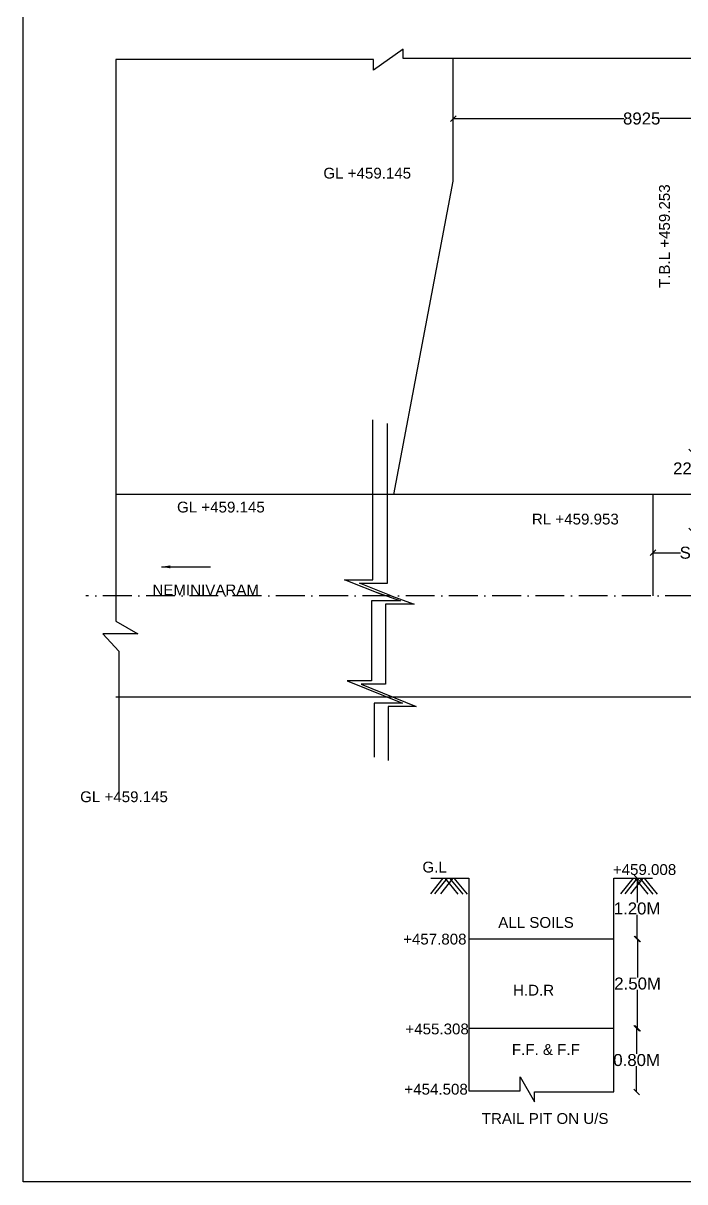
# Model space of a CAD drawing. Header units: millimetres. Extents: x 5124 to 3069731, y 2311 to 45965546.
# Drawn here: x 3003923 to 3014938, y 45928166 to 45947462 of the extents above; entities that cross this region are included whole.
import ezdxf

# ---------------------------------------------------------------- set-up
doc = ezdxf.new("R2010")
doc.units = ezdxf.units.MM
doc.header["$MEASUREMENT"] = 0
doc.linetypes.add('ACAD_ISO10W100', pattern=[18, 12, -3, 0, -3])
for name, color, linetype in [('DIMENSION', 7, 'Continuous'), ('DRAWING', 7, 'Continuous'), ('TEXT', 7, 'Continuous')]:
    doc.layers.add(name, color=color, linetype=linetype)
doc.styles.get("Standard").update_dxf_attribs({"font": 'arial.ttf', "height": 200})
doc.dimstyles.get("Standard").update_dxf_attribs({"dimtxt": 200, "dimasz": 110, "dimexe": 0.18, "dimexo": 0.0625, "dimgap": 0.09, "dimtad": 0, "dimtih": 1, "dimtoh": 1, "dimdec": 0, "dimzin": 0, "dimdsep": 46, "dimtxsty": 'Standard', "dimblk": 'OBLIQUE', "dimcen": 0.09, "dimse1": 1, "dimse2": 1, "dimadec": 0, "dimazin": 0, "dimtfac": 1, "dimtdec": 0, "dimtofl": 0, "dimtmove": 0, "dimatfit": 3, "dimfxl": 1, "dimtolj": 1, "dimtzin": 0, "dimarcsym": 0})

# ---------------------------------------------------------------- blocks, each defined once
blk = doc.blocks.new('_Oblique')
at = {"color": 0, "linetype": 'ByBlock', "lineweight": -2}
blk.add_line((-0.5, -0.5), (0.5, 0.5), dxfattribs=at)
blk = doc.blocks.new('*D52')
at = {"layer": 'Defpoints', "color": 0, "transparency": 16777216}
for p in [(3017357, 45945873), (3011083, 45945680), (3017357, 45945680)]:
    blk.add_point(p, dxfattribs=at)
at = {"layer": 'DIMENSION', "color": 0, "lineweight": -2, "transparency": 16777216}
for p, q in [((3011083, 45945873), (3013920, 45945873)), ((3017357, 45945873), (3014520, 45945873))]:
    blk.add_line(p, q, dxfattribs=at)
at = {"layer": 'DIMENSION', "color": 0, "lineweight": -2, "transparency": 16777216, "xscale": 95, "yscale": 95, "zscale": 95, "rotation": 180}
blk.add_blockref('_Oblique', (3011083, 45945873), dxfattribs=at)
at = {"layer": 'DIMENSION', "color": 0, "lineweight": -2, "transparency": 16777216, "xscale": 95, "yscale": 95, "zscale": 95}
blk.add_blockref('_Oblique', (3017357, 45945873), dxfattribs=at)
at = {"layer": 'DIMENSION', "color": 0, "transparency": 16777216, "insert": (3014220, 45945873), "char_height": 200, "attachment_point": 5}
blk.add_mtext('\\A1;8925', dxfattribs=at)
blk = doc.blocks.new('*D61')
at = {"layer": 'Defpoints', "color": 0, "transparency": 16777216}
for p in [(3015990, 45940322), (3015053, 45939007), (3015990, 45939007)]:
    blk.add_point(p, dxfattribs=at)
at = {"layer": 'DIMENSION', "color": 0, "lineweight": -2, "transparency": 16777216}
for p, q in [((3015053, 45940322), (3015053, 45940147)), ((3015053, 45939007), (3015053, 45939943))]:
    blk.add_line(p, q, dxfattribs=at)
at = {"layer": 'DIMENSION', "color": 0, "lineweight": -2, "transparency": 16777216, "xscale": 95, "yscale": 95, "zscale": 95}
for p, rotation in [((3015053, 45940322), 90), ((3015053, 45939007), 270)]:
    blk.add_blockref('_Oblique', p, dxfattribs=dict(at, rotation=rotation))
at = {"layer": 'DIMENSION', "color": 0, "transparency": 16777216, "insert": (3015053, 45940045), "char_height": 200, "attachment_point": 5}
blk.add_mtext('\\A1;2200', dxfattribs=at)
blk = doc.blocks.new('*D62')
at = {"layer": 'Defpoints', "color": 0, "transparency": 16777216}
for p in [(3014408, 45938642), (3019208, 45938642), (3019208, 45938642)]:
    blk.add_point(p, dxfattribs=at)
at = {"layer": 'DIMENSION', "color": 0, "lineweight": -2, "transparency": 16777216}
for p, q in [((3014408, 45938642), (3014865, 45938642)), ((3019208, 45938642), (3018752, 45938642))]:
    blk.add_line(p, q, dxfattribs=at)
at = {"layer": 'DIMENSION', "color": 0, "lineweight": -2, "transparency": 16777216, "xscale": 95, "yscale": 95, "zscale": 95, "rotation": 180}
blk.add_blockref('_Oblique', (3014408, 45938642), dxfattribs=at)
at = {"layer": 'DIMENSION', "color": 0, "lineweight": -2, "transparency": 16777216, "xscale": 95, "yscale": 95, "zscale": 95}
blk.add_blockref('_Oblique', (3019208, 45938642), dxfattribs=at)
at = {"layer": 'DIMENSION', "color": 0, "transparency": 16777216, "insert": (3016808, 45938642), "char_height": 200, "attachment_point": 5}
blk.add_mtext('\\A1;STRAIGHT APPROACH 15000', dxfattribs=at)
blk = doc.blocks.new('*D104')
at = {"layer": 'Defpoints', "color": 0, "transparency": 16777216}
for p in [(3013876, 45933223), (3013754, 45932211), (3014143, 45932211)]:
    blk.add_point(p, dxfattribs=at)
at = {"layer": 'DIMENSION', "color": 0, "lineweight": -2, "transparency": 16777216}
for p, q in [((3014143, 45933223), (3014143, 45932819)), ((3014143, 45932211), (3014143, 45932615))]:
    blk.add_line(p, q, dxfattribs=at)
at = {"layer": 'DIMENSION', "color": 0, "lineweight": -2, "transparency": 16777216, "xscale": 95, "yscale": 95, "zscale": 95}
for p, rotation in [((3014143, 45933223), 90), ((3014143, 45932211), 270)]:
    blk.add_blockref('_Oblique', p, dxfattribs=dict(at, rotation=rotation))
at = {"layer": 'DIMENSION', "color": 0, "transparency": 16777216, "insert": (3014143, 45932717), "char_height": 200, "attachment_point": 5}
blk.add_mtext('\\A1;1.20M', dxfattribs=at)
blk = doc.blocks.new('*D105')
at = {"layer": 'Defpoints', "color": 0, "transparency": 16777216}
for p in [(3014143, 45932211), (3013754, 45930724), (3014152, 45930724)]:
    blk.add_point(p, dxfattribs=at)
at = {"layer": 'DIMENSION', "color": 0, "lineweight": -2, "transparency": 16777216}
for p, q in [((3014152, 45932211), (3014152, 45931569)), ((3014152, 45930724), (3014152, 45931365))]:
    blk.add_line(p, q, dxfattribs=at)
at = {"layer": 'DIMENSION', "color": 0, "lineweight": -2, "transparency": 16777216, "xscale": 95, "yscale": 95, "zscale": 95}
for p, rotation in [((3014152, 45932211), 90), ((3014152, 45930724), 270)]:
    blk.add_blockref('_Oblique', p, dxfattribs=dict(at, rotation=rotation))
at = {"layer": 'DIMENSION', "color": 0, "transparency": 16777216, "insert": (3014152, 45931467), "char_height": 200, "attachment_point": 5}
blk.add_mtext('\\A1;2.50M', dxfattribs=at)
blk = doc.blocks.new('*D106')
at = {"layer": 'Defpoints', "color": 0, "transparency": 16777216}
for p in [(3014152, 45930724), (3013754, 45929663), (3014136, 45929663)]:
    blk.add_point(p, dxfattribs=at)
at = {"layer": 'DIMENSION', "color": 0, "lineweight": -2, "transparency": 16777216}
for p, q in [((3014136, 45930724), (3014136, 45930296)), ((3014136, 45929663), (3014136, 45930091))]:
    blk.add_line(p, q, dxfattribs=at)
at = {"layer": 'DIMENSION', "color": 0, "lineweight": -2, "transparency": 16777216, "xscale": 95, "yscale": 95, "zscale": 95}
for p, rotation in [((3014136, 45930724), 90), ((3014136, 45929663), 270)]:
    blk.add_blockref('_Oblique', p, dxfattribs=dict(at, rotation=rotation))
at = {"layer": 'DIMENSION', "color": 0, "transparency": 16777216, "insert": (3014136, 45930193), "char_height": 200, "attachment_point": 5}
blk.add_mtext('\\A1;0.80M', dxfattribs=at)

msp = doc.modelspace()

# ---------------------------------------------------------------- linework, layer by layer
at = {"layer": 'DIMENSION'}
for points in [[(3010910.5, 45933222.8), (3010703.4, 45932964.4)], [(3010711.5, 45933222.8), (3011341.8, 45933222.8), (3011341.8, 45929678.9), (3012196.2, 45929678.9), (3012196.2, 45929916.7), (3012437.1, 45929498), (3012437.1, 45929663.3), (3013754.1, 45929663.3), (3013754.1, 45933222.8), (3014397.6, 45933222.8)], [(3010979.5, 45933222.8), (3010772.3, 45932964.4)], [(3011076.3, 45933222.8), (3010869.1, 45932964.4)], [(3010940.6, 45933222.8), (3011158.9, 45932956.2)], [(3011022, 45933222.8), (3011240.4, 45932956.2)], [(3011094, 45933222.8), (3011312.3, 45932956.2)], [(3014075.9, 45933222.8), (3013868.7, 45932964.4)], [(3014144.8, 45933222.8), (3013937.7, 45932964.4)], [(3014241.6, 45933222.8), (3014034.4, 45932964.4)], [(3014105.9, 45933222.8), (3014324.2, 45932956.2)], [(3014187.3, 45933222.8), (3014405.7, 45932956.2)], [(3014259.3, 45933222.8), (3014477.6, 45932956.2)], [(3011341.8, 45932210.7), (3013754.1, 45932210.7)], [(3011341.8, 45930723.6), (3013754.1, 45930723.6)]]:
    msp.add_lwpolyline(points, dxfattribs=at)
at = {"layer": 'DRAWING'}
msp.add_lwpolyline([(3003923.2, 45965545.9), (3069730.8, 45965545.9), (3069730.8, 45928165.9), (3003923.2, 45928165.9)], close=True, dxfattribs=at)
for points in [[(3030933.8, 45946906.4), (3021287.2, 45946906.4), (3021287.2, 45947088), (3020783.4, 45946701.4), (3020783.4, 45946874.1), (3010250.9, 45946874.1), (3010250.9, 45947026.8), (3009757.4, 45946679.2), (3009757.4, 45946855.6), (3005467.6, 45946855.6), (3005467.6, 45937501.7), (3005830.1, 45937292.8), (3005248.4, 45937292.8), (3005514, 45937005.6), (3005514, 45934542.9)], [(3010092.8, 45939614.9), (3011083.2, 45944829.7), (3011083.2, 45946874.1)], [(3009945.3, 45937925.2), (3009274.5, 45938191.7), (3009741.8, 45938191.7), (3009741.8, 45940853.4)], [(3010047, 45937925.2), (3009520.7, 45938134.3), (3009987.9, 45938134.3), (3009987.9, 45940796.1)], [(3030933.8, 45939614.9), (3005467.6, 45939614.9)], [(3014408.3, 45939614.9), (3014408.3, 45937925.2)], [(3009816.4, 45937979.7), (3010202.9, 45937839.6), (3009723.8, 45937839.6), (3009723.8, 45936509.1), (3009317.7, 45936509.1), (3010236, 45936137.8), (3009767, 45936137.8), (3009767, 45935237.4)], [(3010047, 45937925.2), (3010433.5, 45937785.1), (3009954.4, 45937785.1), (3009954.4, 45936454.6), (3009548.3, 45936454.6), (3010466.6, 45936083.3), (3009997.5, 45936083.3), (3009997.5, 45935182.8)], [(3030933.8, 45936235.5), (3005467.6, 45936235.5)]]:
    msp.add_lwpolyline(points, dxfattribs=at)
at = {"layer": 'DRAWING', "linetype": 'ACAD_ISO10W100', "ltscale": 40}
msp.add_lwpolyline([(3030933.8, 45937925.2), (3004964.6, 45937925.2)], dxfattribs=at)

# ---------------------------------------------------------------- texts
at = {"layer": 'TEXT'}
for s, p in [(' GL +459.145', (3008851, 45944874)), (' GL +459.145', (3006414.5, 45939312.7)), ('RL +459.953', (3012392.1, 45939113.1)), ('NEMINIVARAM', (3006074.8, 45937933.2)), (' GL +459.145', (3004801.9, 45934488.7)), ('G.L', (3010569.5, 45933317.3)), ('+459.008', (3013739.3, 45933276.2)), ('ALL SOILS', (3011831.8, 45932395.7)), (' +457.808', (3010178.3, 45932118)), ('H.D.R', (3012077.8, 45931267.5)), (' +455.308', (3010216.7, 45930621.8)), ('F.F. & F.F', (3012058.8, 45930279.3)), (' +454.508', (3010200, 45929618.3)), ('TRAIL PIT ON U/S', (3011557.6, 45929130.4))]:
    msp.add_text(s, height=180, dxfattribs=at).set_placement(p)
msp.add_text('T.B.L +459.253', height=180, rotation=90, dxfattribs=at).set_placement((3014689.4, 45943050.9))

# ---------------------------------------------------------------- dimensions: what is measured, and where the dimension line sits
at = {"layer": 'DIMENSION'}
for base, p1, p2, text, picture, middle in [((3017357, 45945873.1), (3011083.2, 45945679.9), (3017357, 45945679.9), '8925', '*D52', (3014220.1, 45945873.1)), ((3019208.4, 45938641.5), (3014408.3, 45938641.5), (3019208.4, 45938641.5), 'STRAIGHT APPROACH 15000', '*D62', (3016808.3, 45938641.5))]:
    dim = msp.add_linear_dim(base=base, p1=p1, p2=p2, text=text, dimstyle='Standard', override={"dimasz": 95, "dimarcsym": 1}, dxfattribs=at)
    dim.commit()
    dim.dimension.update_dxf_attribs({"geometry": picture, "text_midpoint": middle})
dim = msp.add_linear_dim(base=(3015053, 45939007.1), p1=(3015990.4, 45940322.4), p2=(3015990.4, 45939007.1), angle=90, text='2200', dimstyle='Standard', override={"dimasz": 95, "dimarcsym": 1}, dxfattribs=at)
dim.commit()
dim.dimension.update_dxf_attribs({"geometry": '*D61', "text_midpoint": (3015053, 45940044.7), "dimtype": 160})
for base, p1, p2, text, picture, middle in [((3014142.5, 45932210.7), (3013875.5, 45933222.8), (3013754.1, 45932210.7), '1.20M', '*D104', (3014142.5, 45932716.7)), ((3014151.7, 45930723.6), (3014142.5, 45932210.7), (3013754.1, 45930723.6), '2.50M', '*D105', (3014151.7, 45931467.1)), ((3014136.3, 45929663.3), (3014151.7, 45930723.6), (3013754.1, 45929663.3), '0.80M', '*D106', (3014136.3, 45930193.4))]:
    dim = msp.add_linear_dim(base=base, p1=p1, p2=p2, angle=90, text=text, dimstyle='Standard', override={"dimasz": 95, "dimarcsym": 1}, dxfattribs=at)
    dim.commit()
    dim.dimension.update_dxf_attribs({"geometry": picture, "text_midpoint": middle})

# ---------------------------------------------------------------- leaders
at = {"layer": 'DIMENSION', "path_type": 1}
msp.add_leader([(3006223.3, 45938407.6), (3007043.8, 45938407.6)], dimstyle='Standard', override={"dimasz": 150, "dimgap": 0.09, "dimtad": 0, "dimarcsym": 1}, dxfattribs=at)

doc.saveas('drawing.dxf')
